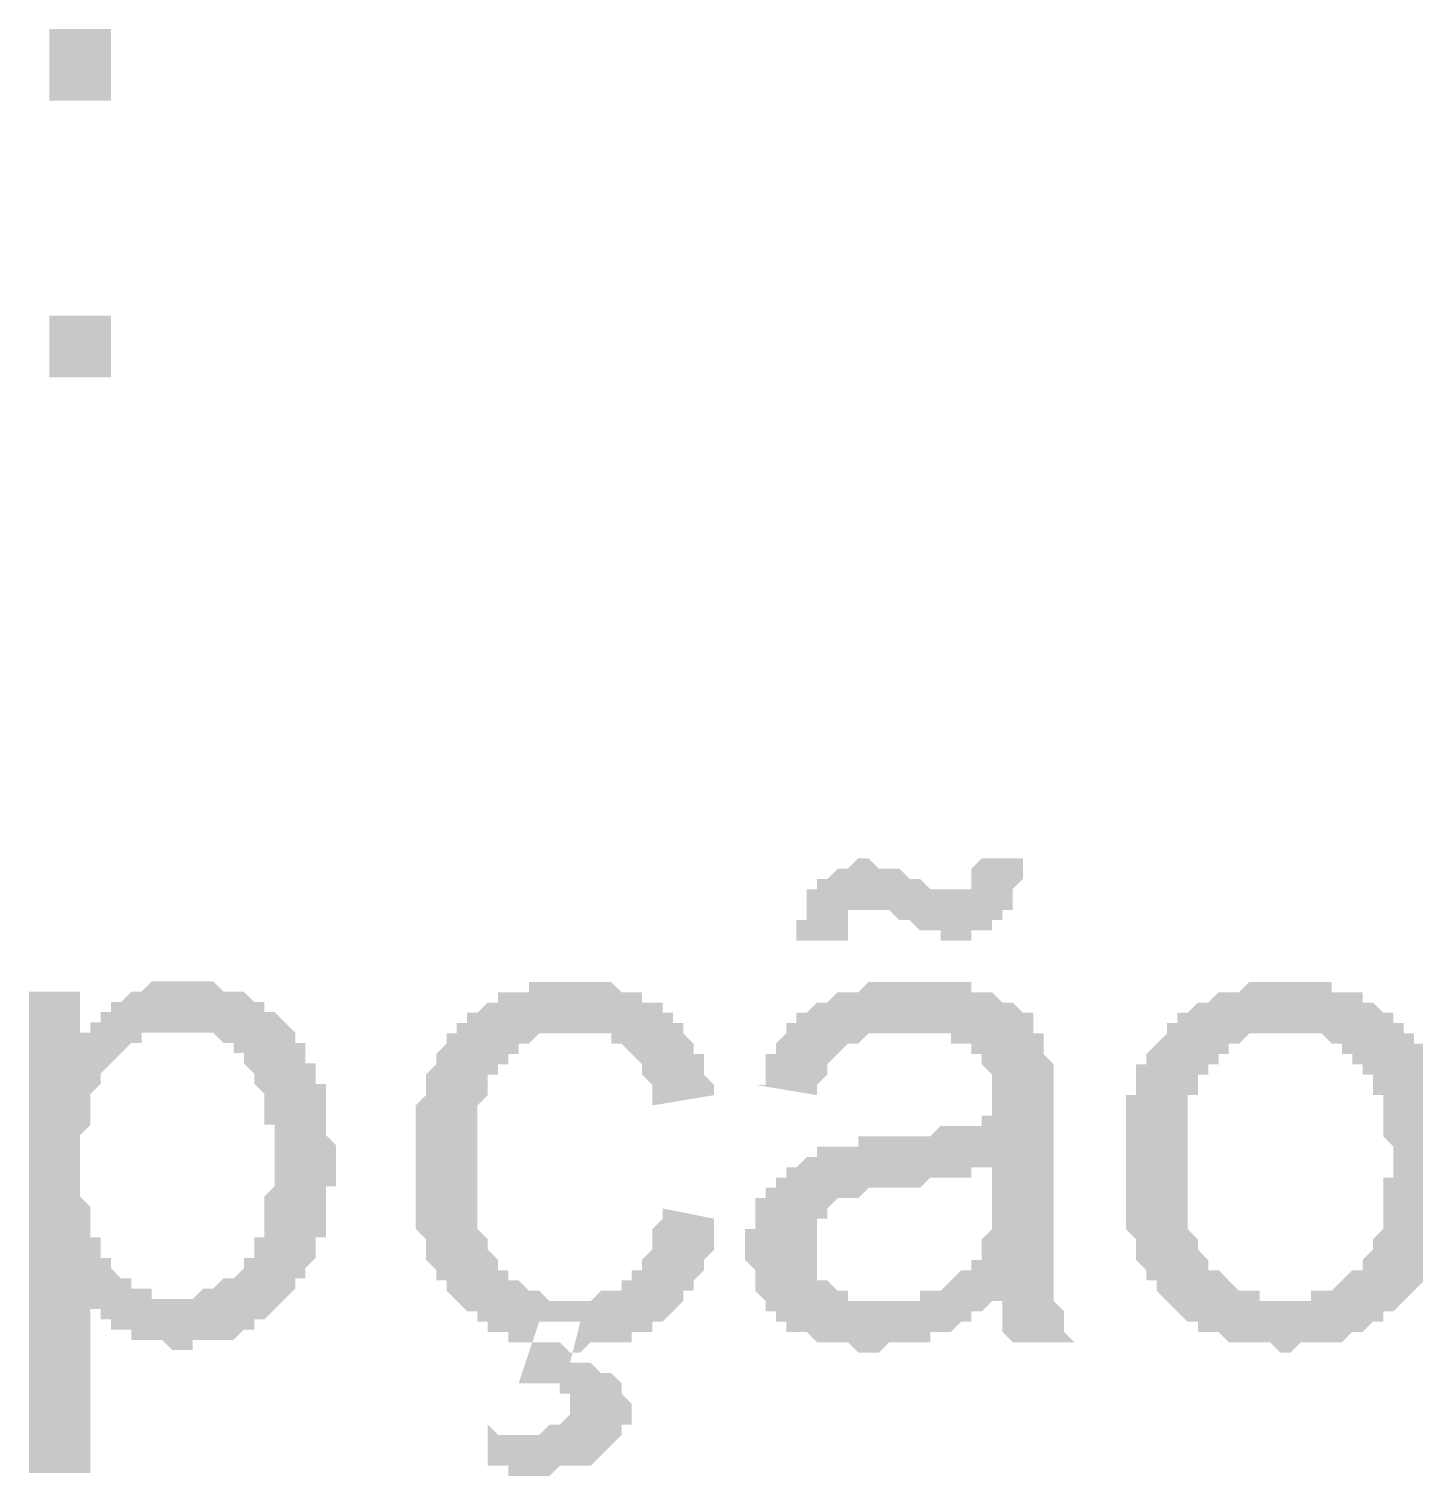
# Model space of a CAD drawing. Header units: millimetres. Extents: x 3949 to 6037, y -1956 to 1273.
# Drawn here: x 4815.11 to 4821.68, y -1658.34 to -1651.48 of the extents above; entities that cross this region are included whole.
import ezdxf

# ---------------------------------------------------------------- set-up
doc = ezdxf.new("R2010")
doc.units = ezdxf.units.MM
doc.layers.add('PADRÃO DE ENTRADA', color=7, linetype='Continuous', lineweight=0)

msp = doc.modelspace()

# ---------------------------------------------------------------- hatches: boundary and pattern name
at = {"layer": 'PADRÃO DE ENTRADA', "transparency": 33554559}
h = msp.add_hatch(color=7, dxfattribs=at)
h.paths.add_polyline_path([(4819.6789, -1657.5086), (4819.6789, -1657.5086), (4819.6301, -1657.5575), (4819.6301, -1657.5575), (4819.5813, -1657.5575), (4819.5813, -1657.6063), (4819.5324, -1657.6063), (4819.5324, -1657.6063), (4819.4836, -1657.6551), (4819.4348, -1657.6551), (4819.4348, -1657.6551), (4819.386, -1657.6551), (4819.386, -1657.6551), (4819.386, -1657.7039), (4819.3372, -1657.7039), (4819.3372, -1657.7039), (4819.2883, -1657.7039), (4819.2395, -1657.7039), (4819.2395, -1657.7039), (4819.1907, -1657.7039), (4819.1419, -1657.7527), (4819.1419, -1657.7527), (4819.0931, -1657.7527), (4819.0442, -1657.7527), (4818.9954, -1657.7039), (4818.9954, -1657.7039), (4818.9466, -1657.7039), (4818.8978, -1657.7039), (4818.8978, -1657.7039), (4818.849, -1657.7039), (4818.849, -1657.7039), (4818.8001, -1657.6551), (4818.7513, -1657.6551), (4818.7513, -1657.6551), (4818.7025, -1657.6551), (4818.7025, -1657.6063), (4818.7025, -1657.6063), (4818.6537, -1657.6063), (4818.6537, -1657.5575), (4818.6049, -1657.5575), (4818.6049, -1657.5086), (4818.6049, -1657.5086), (4818.556, -1657.4598), (4818.556, -1657.4598), (4818.556, -1657.411), (4818.556, -1657.411), (4818.556, -1657.3622), (4818.5072, -1657.3134), (4818.5072, -1657.3134), (4818.5072, -1657.2645), (4818.5072, -1657.2645), (4818.5072, -1657.2157), (4818.5072, -1657.1669), (4818.556, -1657.1669), (4818.556, -1657.1181), (4818.556, -1657.1181), (4818.556, -1657.0693), (4818.556, -1657.0204), (4818.6049, -1657.0204), (4818.6049, -1657.0204), (4818.6049, -1656.9716), (4818.6537, -1656.9716), (4818.6537, -1656.9228), (4818.7025, -1656.9228), (4818.7025, -1656.874), (4818.7025, -1656.874), (4818.7513, -1656.874), (4818.8001, -1656.8252), (4818.8001, -1656.8252), (4818.849, -1656.8252), (4818.849, -1656.7763), (4818.8978, -1656.7763), (4818.9466, -1656.7763), (4818.9466, -1656.7763), (4818.9954, -1656.7763), (4818.9954, -1656.7763), (4819.0442, -1656.7763), (4819.0442, -1656.7275), (4819.0931, -1656.7275), (4819.1419, -1656.7275), (4819.1907, -1656.7275), (4819.2395, -1656.7275), (4819.2395, -1656.7275), (4819.2883, -1656.7275), (4819.3372, -1656.7275), (4819.386, -1656.7275), (4819.386, -1656.7275), (4819.4348, -1656.6787), (4819.4836, -1656.6787), (4819.4836, -1656.6787), (4819.5324, -1656.6787), (4819.5813, -1656.6787), (4819.5813, -1656.6787), (4819.6301, -1656.6787), (4819.6301, -1656.6299), (4819.6789, -1656.6299), (4819.6789, -1656.6299), (4819.6789, -1656.5811), (4819.6789, -1656.5811), (4819.6789, -1656.5811), (4819.6789, -1656.5322), (4819.6789, -1656.4834), (4819.6789, -1656.4346), (4819.6789, -1656.4346), (4819.6301, -1656.3858), (4819.6301, -1656.3858), (4819.6301, -1656.337), (4819.6301, -1656.337), (4819.5813, -1656.337), (4819.5813, -1656.2881), (4819.5813, -1656.2881), (4819.5324, -1656.2881), (4819.4836, -1656.2881), (4819.4836, -1656.2393), (4819.4348, -1656.2393), (4819.4348, -1656.2393), (4819.386, -1656.2393), (4819.3372, -1656.2393), (4819.3372, -1656.2393), (4819.2883, -1656.2393), (4819.2395, -1656.2393), (4819.1907, -1656.2393), (4819.1907, -1656.2393), (4819.1419, -1656.2393), (4819.0931, -1656.2393), (4819.0931, -1656.2393), (4819.0442, -1656.2881), (4819.0442, -1656.2881), (4818.9954, -1656.2881), (4818.9954, -1656.2881), (4818.9466, -1656.337), (4818.9466, -1656.337), (4818.9466, -1656.337), (4818.8978, -1656.3858), (4818.8978, -1656.3858), (4818.8978, -1656.4346), (4818.849, -1656.4834), (4818.849, -1656.4834), (4818.849, -1656.5322), (4818.849, -1656.5322), (4818.556, -1656.4834), (4818.6049, -1656.4834), (4818.6049, -1656.4346), (4818.6049, -1656.3858), (4818.6049, -1656.3858), (4818.6049, -1656.337), (4818.6537, -1656.337), (4818.6537, -1656.2881), (4818.6537, -1656.2881), (4818.7025, -1656.2393), (4818.7025, -1656.2393), (4818.7025, -1656.1905), (4818.7513, -1656.1905), (4818.7513, -1656.1417), (4818.8001, -1656.1417), (4818.8001, -1656.1417), (4818.849, -1656.0928), (4818.849, -1656.0928), (4818.8978, -1656.0928), (4818.9466, -1656.044), (4818.9466, -1656.044), (4818.9954, -1656.044), (4818.9954, -1656.044), (4819.0442, -1656.044), (4819.0442, -1656.044), (4819.0931, -1655.9952), (4819.1419, -1655.9952), (4819.1419, -1655.9952), (4819.1907, -1655.9952), (4819.2395, -1655.9952), (4819.2395, -1655.9952), (4819.2883, -1655.9952), (4819.3372, -1655.9952), (4819.3372, -1655.9952), (4819.386, -1655.9952), (4819.4348, -1655.9952), (4819.4836, -1655.9952), (4819.4836, -1655.9952), (4819.5324, -1655.9952), (4819.5813, -1655.9952), (4819.5813, -1656.044), (4819.6301, -1656.044), (4819.6301, -1656.044), (4819.6789, -1656.044), (4819.6789, -1656.044), (4819.7277, -1656.0928), (4819.7765, -1656.0928), (4819.7765, -1656.0928), (4819.8254, -1656.1417), (4819.8254, -1656.1417), (4819.8742, -1656.1417), (4819.8742, -1656.1905), (4819.8742, -1656.1905), (4819.8742, -1656.2393), (4819.923, -1656.2393), (4819.923, -1656.2881), (4819.923, -1656.2881), (4819.923, -1656.337), (4819.9718, -1656.3858), (4819.9718, -1656.3858), (4819.9718, -1656.3858), (4819.9718, -1656.4346), (4819.9718, -1656.4834), (4819.9718, -1656.4834), (4819.9718, -1656.5322), (4819.9718, -1656.5811), (4819.9718, -1656.6299), (4819.9718, -1656.6299), (4819.9718, -1657.0204), (4819.9718, -1657.0693), (4819.9718, -1657.1181), (4819.9718, -1657.1181), (4819.9718, -1657.1669), (4819.9718, -1657.2157), (4819.9718, -1657.2645), (4819.9718, -1657.3134), (4819.9718, -1657.3134), (4819.9718, -1657.3622), (4819.9718, -1657.3622), (4819.9718, -1657.411), (4819.9718, -1657.411), (4819.9718, -1657.4598), (4819.9718, -1657.4598), (4819.9718, -1657.5086), (4819.9718, -1657.5086), (4819.9718, -1657.5086), (4820.0206, -1657.5575), (4820.0206, -1657.6063), (4820.0206, -1657.6063), (4820.0206, -1657.6551), (4820.0206, -1657.6551), (4820.0695, -1657.7039), (4819.7765, -1657.7039), (4819.7277, -1657.6551), (4819.7277, -1657.6551), (4819.7277, -1657.6063), (4819.7277, -1657.5575), (4819.7277, -1657.5575), (4819.7277, -1657.5086), (4819.6789, -1657.5086)], flags=0)
h.paths.add_polyline_path([(4819.6789, -1656.874), (4819.6789, -1656.874), (4819.6301, -1656.874), (4819.6301, -1656.874), (4819.5813, -1656.874), (4819.5813, -1656.9228), (4819.5324, -1656.9228), (4819.4836, -1656.9228), (4819.4836, -1656.9228), (4819.4348, -1656.9228), (4819.386, -1656.9228), (4819.386, -1656.9228), (4819.3372, -1656.9716), (4819.2883, -1656.9716), (4819.2395, -1656.9716), (4819.2395, -1656.9716), (4819.1907, -1656.9716), (4819.1419, -1656.9716), (4819.0931, -1656.9716), (4819.0931, -1656.9716), (4819.0442, -1657.0204), (4818.9954, -1657.0204), (4818.9954, -1657.0204), (4818.9954, -1657.0204), (4818.9466, -1657.0204), (4818.8978, -1657.0693), (4818.8978, -1657.0693), (4818.8978, -1657.1181), (4818.849, -1657.1181), (4818.849, -1657.1181), (4818.849, -1657.1669), (4818.849, -1657.2157), (4818.849, -1657.2157), (4818.849, -1657.2645), (4818.849, -1657.2645), (4818.849, -1657.3134), (4818.849, -1657.3622), (4818.849, -1657.3622), (4818.849, -1657.411), (4818.8978, -1657.411), (4818.8978, -1657.411), (4818.9466, -1657.4598), (4818.9466, -1657.4598), (4818.9954, -1657.4598), (4818.9954, -1657.5086), (4819.0442, -1657.5086), (4819.0931, -1657.5086), (4819.0931, -1657.5086), (4819.1419, -1657.5086), (4819.1419, -1657.5086), (4819.1907, -1657.5086), (4819.2395, -1657.5086), (4819.2395, -1657.5086), (4819.2883, -1657.5086), (4819.3372, -1657.5086), (4819.3372, -1657.4598), (4819.386, -1657.4598), (4819.386, -1657.4598), (4819.4348, -1657.4598), (4819.4348, -1657.4598), (4819.4836, -1657.411), (4819.4836, -1657.411), (4819.5324, -1657.3622), (4819.5324, -1657.3622), (4819.5813, -1657.3622), (4819.5813, -1657.3134), (4819.6301, -1657.3134), (4819.6301, -1657.2645), (4819.6301, -1657.2645), (4819.6301, -1657.2157), (4819.6301, -1657.2157), (4819.6789, -1657.1669), (4819.6789, -1657.1181), (4819.6789, -1657.1181), (4819.6789, -1657.0693), (4819.6789, -1657.0204), (4819.6789, -1657.0204), (4819.6789, -1656.9716), (4819.6789, -1656.9716)], flags=0)
h.paths.add_polyline_path([(4818.7513, -1655.7999), (4818.7513, -1655.7511), (4818.7513, -1655.7023), (4818.8001, -1655.7023), (4818.8001, -1655.6535), (4818.8001, -1655.6046), (4818.8001, -1655.6046), (4818.8001, -1655.5558), (4818.849, -1655.5558), (4818.849, -1655.507), (4818.8978, -1655.507), (4818.8978, -1655.507), (4818.9466, -1655.4582), (4818.9466, -1655.4582), (4818.9954, -1655.4582), (4818.9954, -1655.4582), (4819.0442, -1655.4094), (4819.0931, -1655.4094), (4819.0931, -1655.4094), (4819.0931, -1655.4094), (4819.1419, -1655.4582), (4819.1419, -1655.4582), (4819.1907, -1655.4582), (4819.2395, -1655.4582), (4819.2395, -1655.4582), (4819.2883, -1655.507), (4819.3372, -1655.507), (4819.3372, -1655.507), (4819.386, -1655.5558), (4819.4348, -1655.5558), (4819.4348, -1655.5558), (4819.4836, -1655.5558), (4819.4836, -1655.5558), (4819.5324, -1655.5558), (4819.5324, -1655.5558), (4819.5813, -1655.5558), (4819.5813, -1655.507), (4819.5813, -1655.507), (4819.5813, -1655.4582), (4819.6301, -1655.4094), (4819.8254, -1655.4094), (4819.8254, -1655.4582), (4819.8254, -1655.507), (4819.7765, -1655.5558), (4819.7765, -1655.5558), (4819.7765, -1655.6046), (4819.7765, -1655.6046), (4819.7765, -1655.6535), (4819.7277, -1655.6535), (4819.7277, -1655.7023), (4819.7277, -1655.7023), (4819.6789, -1655.7023), (4819.6789, -1655.7511), (4819.6301, -1655.7511), (4819.6301, -1655.7511), (4819.5813, -1655.7511), (4819.5813, -1655.7999), (4819.5324, -1655.7999), (4819.4836, -1655.7999), (4819.4836, -1655.7999), (4819.4348, -1655.7999), (4819.4348, -1655.7511), (4819.386, -1655.7511), (4819.386, -1655.7511), (4819.3372, -1655.7511), (4819.2883, -1655.7023), (4819.2883, -1655.7023), (4819.2395, -1655.7023), (4819.1907, -1655.6535), (4819.1907, -1655.6535), (4819.1419, -1655.6535), (4819.1419, -1655.6535), (4819.0931, -1655.6535), (4819.0931, -1655.6535), (4819.0442, -1655.6535), (4819.0442, -1655.6535), (4818.9954, -1655.6535), (4818.9954, -1655.6535), (4818.9954, -1655.7023), (4818.9954, -1655.7023), (4818.9954, -1655.7511), (4818.9954, -1655.7999)], flags=0)
h = msp.add_hatch(color=7, dxfattribs=at)
h.paths.add_polyline_path([(4815.1107, -1658.3242), (4815.1107, -1656.0414), (4815.3535, -1656.0414), (4815.3535, -1656.2357), (4815.4021, -1656.2357), (4815.4021, -1656.1871), (4815.4507, -1656.1871), (4815.4507, -1656.1385), (4815.4993, -1656.1385), (4815.4993, -1656.09), (4815.5478, -1656.09), (4815.5478, -1656.09), (4815.5964, -1656.0414), (4815.5964, -1656.0414), (4815.645, -1656.0414), (4815.645, -1656.0414), (4815.6935, -1655.9928), (4815.6935, -1655.9928), (4815.7421, -1655.9928), (4815.7907, -1655.9928), (4815.7907, -1655.9928), (4815.8393, -1655.9928), (4815.8393, -1655.9928), (4815.8878, -1655.9928), (4815.9364, -1655.9928), (4815.9364, -1655.9928), (4815.985, -1655.9928), (4815.985, -1655.9928), (4816.0335, -1656.0414), (4816.0821, -1656.0414), (4816.0821, -1656.0414), (4816.1307, -1656.0414), (4816.1307, -1656.0414), (4816.1792, -1656.09), (4816.2278, -1656.09), (4816.2278, -1656.09), (4816.2278, -1656.1385), (4816.2764, -1656.1385), (4816.2764, -1656.1385), (4816.325, -1656.1871), (4816.325, -1656.1871), (4816.3735, -1656.2357), (4816.3735, -1656.2357), (4816.3735, -1656.2842), (4816.4221, -1656.2842), (4816.4221, -1656.3328), (4816.4221, -1656.3814), (4816.4707, -1656.3814), (4816.4707, -1656.43), (4816.4707, -1656.43), (4816.4707, -1656.4785), (4816.5192, -1656.4785), (4816.5192, -1656.5271), (4816.5192, -1656.5757), (4816.5192, -1656.5757), (4816.5192, -1656.6242), (4816.5192, -1656.6242), (4816.5192, -1656.6728), (4816.5192, -1656.7214), (4816.5192, -1656.7214), (4816.5678, -1656.77), (4816.5678, -1656.8185), (4816.5678, -1656.8185), (4816.5678, -1656.8671), (4816.5678, -1656.8671), (4816.5678, -1656.9157), (4816.5678, -1656.9642), (4816.5192, -1656.9642), (4816.5192, -1657.0128), (4816.5192, -1657.0614), (4816.5192, -1657.0614), (4816.5192, -1657.1099), (4816.5192, -1657.1099), (4816.5192, -1657.1585), (4816.5192, -1657.2071), (4816.4707, -1657.2071), (4816.4707, -1657.2557), (4816.4707, -1657.2557), (4816.4707, -1657.3042), (4816.4221, -1657.3528), (4816.4221, -1657.3528), (4816.4221, -1657.4014), (4816.3735, -1657.4014), (4816.3735, -1657.4499), (4816.3735, -1657.4499), (4816.325, -1657.4985), (4816.325, -1657.4985), (4816.2764, -1657.5471), (4816.2764, -1657.5471), (4816.2278, -1657.5957), (4816.2278, -1657.5957), (4816.1792, -1657.5957), (4816.1792, -1657.5957), (4816.1792, -1657.6442), (4816.1307, -1657.6442), (4816.1307, -1657.6442), (4816.0821, -1657.6928), (4816.0335, -1657.6928), (4816.0335, -1657.6928), (4815.985, -1657.6928), (4815.9364, -1657.6928), (4815.9364, -1657.6928), (4815.8878, -1657.6928), (4815.8878, -1657.7414), (4815.8393, -1657.7414), (4815.8393, -1657.7414), (4815.7907, -1657.7414), (4815.7421, -1657.6928), (4815.7421, -1657.6928), (4815.6935, -1657.6928), (4815.645, -1657.6928), (4815.645, -1657.6928), (4815.5964, -1657.6928), (4815.5964, -1657.6442), (4815.5964, -1657.6442), (4815.5478, -1657.6442), (4815.4993, -1657.6442), (4815.4993, -1657.5957), (4815.4507, -1657.5957), (4815.4507, -1657.5471), (4815.4021, -1657.5471), (4815.4021, -1657.5471), (4815.4021, -1657.4985), (4815.4021, -1658.3242)], flags=0)
h.paths.add_polyline_path([(4815.3535, -1656.8671), (4815.3535, -1656.9157), (4815.3535, -1656.9642), (4815.3535, -1656.9642), (4815.3535, -1657.0128), (4815.4021, -1657.0614), (4815.4021, -1657.0614), (4815.4021, -1657.1099), (4815.4021, -1657.1585), (4815.4021, -1657.1585), (4815.4021, -1657.2071), (4815.4507, -1657.2071), (4815.4507, -1657.2557), (4815.4507, -1657.2557), (4815.4507, -1657.3042), (4815.4993, -1657.3042), (4815.4993, -1657.3528), (4815.4993, -1657.3528), (4815.5478, -1657.4014), (4815.5478, -1657.4014), (4815.5964, -1657.4014), (4815.5964, -1657.4499), (4815.645, -1657.4499), (4815.6935, -1657.4499), (4815.6935, -1657.4985), (4815.7421, -1657.4985), (4815.7421, -1657.4985), (4815.7907, -1657.4985), (4815.7907, -1657.4985), (4815.8393, -1657.4985), (4815.8878, -1657.4985), (4815.8878, -1657.4985), (4815.9364, -1657.4499), (4815.9364, -1657.4499), (4815.985, -1657.4499), (4815.985, -1657.4499), (4816.0335, -1657.4014), (4816.0821, -1657.4014), (4816.0821, -1657.4014), (4816.1307, -1657.3528), (4816.1307, -1657.3528), (4816.1307, -1657.3042), (4816.1792, -1657.3042), (4816.1792, -1657.2557), (4816.1792, -1657.2557), (4816.1792, -1657.2071), (4816.2278, -1657.2071), (4816.2278, -1657.1585), (4816.2278, -1657.1585), (4816.2278, -1657.1099), (4816.2278, -1657.0614), (4816.2278, -1657.0614), (4816.2278, -1657.0128), (4816.2764, -1656.9642), (4816.2764, -1656.9157), (4816.2764, -1656.9157), (4816.2764, -1656.8671), (4816.2764, -1656.8185), (4816.2764, -1656.8185), (4816.2764, -1656.77), (4816.2764, -1656.7214), (4816.2764, -1656.6728), (4816.2278, -1656.6728), (4816.2278, -1656.6242), (4816.2278, -1656.5757), (4816.2278, -1656.5757), (4816.2278, -1656.5271), (4816.2278, -1656.5271), (4816.1792, -1656.4785), (4816.1792, -1656.4785), (4816.1792, -1656.43), (4816.1792, -1656.43), (4816.1307, -1656.3814), (4816.1307, -1656.3814), (4816.1307, -1656.3328), (4816.0821, -1656.3328), (4816.0821, -1656.2842), (4816.0335, -1656.2842), (4816.0335, -1656.2842), (4815.985, -1656.2357), (4815.9364, -1656.2357), (4815.9364, -1656.2357), (4815.8878, -1656.2357), (4815.8878, -1656.2357), (4815.8393, -1656.2357), (4815.8393, -1656.2357), (4815.7907, -1656.2357), (4815.7421, -1656.2357), (4815.7421, -1656.2357), (4815.6935, -1656.2357), (4815.6935, -1656.2357), (4815.645, -1656.2357), (4815.645, -1656.2842), (4815.5964, -1656.2842), (4815.5964, -1656.2842), (4815.5478, -1656.3328), (4815.5478, -1656.3328), (4815.4993, -1656.3814), (4815.4993, -1656.3814), (4815.4507, -1656.43), (4815.4507, -1656.43), (4815.4507, -1656.4785), (4815.4507, -1656.4785), (4815.4021, -1656.5271), (4815.4021, -1656.5271), (4815.4021, -1656.5757), (4815.4021, -1656.6242), (4815.4021, -1656.6242), (4815.4021, -1656.6728), (4815.3535, -1656.7214), (4815.3535, -1656.7214), (4815.3535, -1656.77), (4815.3535, -1656.8185), (4815.3535, -1656.8671), (4815.3535, -1656.8671)], flags=0)
h = msp.add_hatch(color=7, dxfattribs=at)
h.paths.add_polyline_path([(4818.1166, -1657.0693), (4818.3607, -1657.1181), (4818.3607, -1657.1669), (4818.3607, -1657.1669), (4818.3607, -1657.2157), (4818.3607, -1657.2645), (4818.3607, -1657.2645), (4818.3119, -1657.3134), (4818.3119, -1657.3622), (4818.3119, -1657.3622), (4818.2631, -1657.411), (4818.2631, -1657.411), (4818.2631, -1657.4598), (4818.2143, -1657.4598), (4818.2143, -1657.5086), (4818.2143, -1657.5086), (4818.1655, -1657.5575), (4818.1655, -1657.5575), (4818.1655, -1657.5575), (4818.1166, -1657.6063), (4818.1166, -1657.6063), (4818.0678, -1657.6063), (4818.0678, -1657.6551), (4818.019, -1657.6551), (4817.9702, -1657.6551), (4817.9702, -1657.7039), (4817.9214, -1657.7039), (4817.9214, -1657.7039), (4817.8725, -1657.7039), (4817.8237, -1657.7039), (4817.8237, -1657.7039), (4817.7749, -1657.7039), (4817.7749, -1657.7039), (4817.7261, -1657.7527), (4817.6773, -1657.7527), (4817.6773, -1657.7527), (4817.6284, -1657.7039), (4817.5796, -1657.7039), (4817.5308, -1657.7039), (4817.5308, -1657.7039), (4817.482, -1657.7039), (4817.482, -1657.7039), (4817.4332, -1657.7039), (4817.3843, -1657.7039), (4817.3843, -1657.6551), (4817.3355, -1657.6551), (4817.3355, -1657.6551), (4817.2867, -1657.6551), (4817.2867, -1657.6063), (4817.2379, -1657.6063), (4817.2379, -1657.5575), (4817.1891, -1657.5575), (4817.1891, -1657.5575), (4817.1402, -1657.5086), (4817.1402, -1657.5086), (4817.1402, -1657.5086), (4817.0914, -1657.4598), (4817.0914, -1657.4598), (4817.0914, -1657.411), (4817.0426, -1657.411), (4817.0426, -1657.3622), (4817.0426, -1657.3622), (4816.9938, -1657.3134), (4816.9938, -1657.3134), (4816.9938, -1657.2645), (4816.9938, -1657.2157), (4816.9938, -1657.2157), (4816.945, -1657.1669), (4816.945, -1657.1669), (4816.945, -1657.1181), (4816.945, -1657.0693), (4816.945, -1657.0693), (4816.945, -1657.0204), (4816.945, -1656.9716), (4816.945, -1656.9228), (4816.945, -1656.9228), (4816.945, -1656.874), (4816.945, -1656.8252), (4816.945, -1656.7763), (4816.945, -1656.7763), (4816.945, -1656.7275), (4816.945, -1656.6787), (4816.945, -1656.6787), (4816.945, -1656.6299), (4816.945, -1656.5811), (4816.945, -1656.5811), (4816.9938, -1656.5322), (4816.9938, -1656.5322), (4816.9938, -1656.4834), (4816.9938, -1656.4346), (4816.9938, -1656.4346), (4817.0426, -1656.3858), (4817.0426, -1656.3858), (4817.0426, -1656.3858), (4817.0426, -1656.337), (4817.0914, -1656.2881), (4817.0914, -1656.2881), (4817.0914, -1656.2393), (4817.1402, -1656.2393), (4817.1402, -1656.1905), (4817.1891, -1656.1905), (4817.1891, -1656.1905), (4817.1891, -1656.1417), (4817.2379, -1656.1417), (4817.2867, -1656.0928), (4817.2867, -1656.0928), (4817.2867, -1656.0928), (4817.3355, -1656.0928), (4817.3355, -1656.044), (4817.3843, -1656.044), (4817.4332, -1656.044), (4817.4332, -1656.044), (4817.482, -1656.044), (4817.482, -1655.9952), (4817.5308, -1655.9952), (4817.5796, -1655.9952), (4817.5796, -1655.9952), (4817.6284, -1655.9952), (4817.6773, -1655.9952), (4817.6773, -1655.9952), (4817.7261, -1655.9952), (4817.7749, -1655.9952), (4817.7749, -1655.9952), (4817.8237, -1655.9952), (4817.8725, -1655.9952), (4817.8725, -1655.9952), (4817.9214, -1656.044), (4817.9702, -1656.044), (4817.9702, -1656.044), (4818.019, -1656.044), (4818.019, -1656.0928), (4818.0678, -1656.0928), (4818.0678, -1656.0928), (4818.1166, -1656.0928), (4818.1166, -1656.1417), (4818.1655, -1656.1417), (4818.1655, -1656.1905), (4818.2143, -1656.1905), (4818.2143, -1656.2393), (4818.2143, -1656.2393), (4818.2631, -1656.2881), (4818.2631, -1656.2881), (4818.2631, -1656.337), (4818.3119, -1656.337), (4818.3119, -1656.3858), (4818.3119, -1656.3858), (4818.3119, -1656.4346), (4818.3607, -1656.4834), (4818.3607, -1656.4834), (4818.3607, -1656.5322), (4818.0678, -1656.5811), (4818.0678, -1656.5322), (4818.0678, -1656.4834), (4818.0678, -1656.4834), (4818.019, -1656.4346), (4818.019, -1656.3858), (4818.019, -1656.3858), (4817.9702, -1656.337), (4817.9702, -1656.337), (4817.9702, -1656.337), (4817.9214, -1656.2881), (4817.9214, -1656.2881), (4817.8725, -1656.2881), (4817.8725, -1656.2393), (4817.8237, -1656.2393), (4817.8237, -1656.2393), (4817.7749, -1656.2393), (4817.7261, -1656.2393), (4817.7261, -1656.2393), (4817.6773, -1656.2393), (4817.6773, -1656.2393), (4817.6284, -1656.2393), (4817.5796, -1656.2393), (4817.5796, -1656.2393), (4817.5308, -1656.2393), (4817.5308, -1656.2393), (4817.482, -1656.2881), (4817.482, -1656.2881), (4817.4332, -1656.2881), (4817.4332, -1656.337), (4817.3843, -1656.337), (4817.3843, -1656.3858), (4817.3355, -1656.3858), (4817.3355, -1656.3858), (4817.3355, -1656.4346), (4817.2867, -1656.4346), (4817.2867, -1656.4834), (4817.2867, -1656.4834), (4817.2867, -1656.5322), (4817.2867, -1656.5322), (4817.2379, -1656.5811), (4817.2379, -1656.5811), (4817.2379, -1656.6299), (4817.2379, -1656.6787), (4817.2379, -1656.6787), (4817.2379, -1656.7275), (4817.2379, -1656.7763), (4817.2379, -1656.8252), (4817.2379, -1656.874), (4817.2379, -1656.874), (4817.2379, -1656.9228), (4817.2379, -1656.9228), (4817.2379, -1656.9716), (4817.2379, -1657.0204), (4817.2379, -1657.0693), (4817.2379, -1657.0693), (4817.2379, -1657.1181), (4817.2379, -1657.1669), (4817.2379, -1657.1669), (4817.2867, -1657.2157), (4817.2867, -1657.2157), (4817.2867, -1657.2645), (4817.2867, -1657.2645), (4817.3355, -1657.3134), (4817.3355, -1657.3134), (4817.3355, -1657.3622), (4817.3355, -1657.3622), (4817.3843, -1657.3622), (4817.3843, -1657.411), (4817.4332, -1657.411), (4817.4332, -1657.411), (4817.482, -1657.4598), (4817.482, -1657.4598), (4817.5308, -1657.4598), (4817.5308, -1657.4598), (4817.5796, -1657.5086), (4817.6284, -1657.5086), (4817.6284, -1657.5086), (4817.6773, -1657.5086), (4817.6773, -1657.5086), (4817.7261, -1657.5086), (4817.7749, -1657.5086), (4817.7749, -1657.5086), (4817.8237, -1657.4598), (4817.8237, -1657.4598), (4817.8725, -1657.4598), (4817.9214, -1657.4598), (4817.9214, -1657.411), (4817.9702, -1657.411), (4817.9702, -1657.411), (4817.9702, -1657.3622), (4818.019, -1657.3622), (4818.019, -1657.3134), (4818.019, -1657.3134), (4818.0678, -1657.2645), (4818.0678, -1657.2645), (4818.0678, -1657.2157), (4818.0678, -1657.2157), (4818.0678, -1657.1669), (4818.1166, -1657.1181), (4818.1166, -1657.0693), (4818.1166, -1657.0693)], flags=0)
h.paths.add_polyline_path([(4817.4332, -1657.8992), (4817.5308, -1657.6063), (4817.7261, -1657.6063), (4817.6773, -1657.8016), (4817.7261, -1657.8016), (4817.7749, -1657.8016), (4817.7749, -1657.8016), (4817.8237, -1657.8504), (4817.8237, -1657.8504), (4817.8725, -1657.8504), (4817.8725, -1657.8504), (4817.9214, -1657.8992), (4817.9214, -1657.948), (4817.9214, -1657.948), (4817.9702, -1657.9968), (4817.9702, -1657.9968), (4817.9702, -1658.0457), (4817.9702, -1658.0457), (4817.9702, -1658.0945), (4817.9214, -1658.0945), (4817.9214, -1658.1433), (4817.9214, -1658.1433), (4817.8725, -1658.1921), (4817.8725, -1658.1921), (4817.8237, -1658.2409), (4817.8237, -1658.2409), (4817.8237, -1658.2409), (4817.7749, -1658.2898), (4817.7749, -1658.2898), (4817.7261, -1658.2898), (4817.6773, -1658.2898), (4817.6773, -1658.2898), (4817.6284, -1658.2898), (4817.5796, -1658.3386), (4817.5796, -1658.3386), (4817.5308, -1658.3386), (4817.482, -1658.3386), (4817.482, -1658.3386), (4817.4332, -1658.3386), (4817.3843, -1658.3386), (4817.3843, -1658.2898), (4817.3355, -1658.2898), (4817.2867, -1658.2898), (4817.2867, -1658.2898), (4817.2867, -1658.2898), (4817.2867, -1658.0945), (4817.3355, -1658.1433), (4817.3843, -1658.1433), (4817.3843, -1658.1433), (4817.4332, -1658.1433), (4817.4332, -1658.1433), (4817.482, -1658.1433), (4817.5308, -1658.1433), (4817.5796, -1658.0945), (4817.5796, -1658.0945), (4817.6284, -1658.0945), (4817.6284, -1658.0945), (4817.6284, -1658.0945), (4817.6773, -1658.0457), (4817.6773, -1658.0457), (4817.6773, -1657.9968), (4817.6773, -1657.9968), (4817.6773, -1657.9968), (4817.6773, -1657.948), (4817.6773, -1657.948), (4817.6284, -1657.948), (4817.6284, -1657.8992), (4817.5796, -1657.8992), (4817.5796, -1657.8992), (4817.5308, -1657.8992), (4817.482, -1657.8992), (4817.4332, -1657.8992), (4817.4332, -1657.8992)], flags=0)
h = msp.add_hatch(color=7, dxfattribs=at)
h.paths.add_polyline_path([(4820.3136, -1656.874), (4820.3136, -1656.8252), (4820.3136, -1656.7763), (4820.3136, -1656.7763), (4820.3136, -1656.7275), (4820.3136, -1656.6787), (4820.3136, -1656.6299), (4820.3136, -1656.6299), (4820.3136, -1656.5811), (4820.3136, -1656.5322), (4820.3624, -1656.5322), (4820.3624, -1656.4834), (4820.3624, -1656.4834), (4820.3624, -1656.4346), (4820.3624, -1656.3858), (4820.4112, -1656.3858), (4820.4112, -1656.337), (4820.4112, -1656.337), (4820.46, -1656.2881), (4820.46, -1656.2881), (4820.46, -1656.2881), (4820.5088, -1656.2393), (4820.5088, -1656.2393), (4820.5088, -1656.1905), (4820.5577, -1656.1905), (4820.5577, -1656.1905), (4820.5577, -1656.1417), (4820.6065, -1656.1417), (4820.6065, -1656.1417), (4820.6553, -1656.0928), (4820.6553, -1656.0928), (4820.7041, -1656.0928), (4820.753, -1656.044), (4820.753, -1656.044), (4820.8018, -1656.044), (4820.8018, -1656.044), (4820.8506, -1656.044), (4820.8994, -1655.9952), (4820.8994, -1655.9952), (4820.9482, -1655.9952), (4820.9971, -1655.9952), (4820.9971, -1655.9952), (4821.0459, -1655.9952), (4821.0947, -1655.9952), (4821.0947, -1655.9952), (4821.0947, -1655.9952), (4821.1435, -1655.9952), (4821.1923, -1655.9952), (4821.1923, -1655.9952), (4821.2412, -1655.9952), (4821.29, -1655.9952), (4821.29, -1656.044), (4821.3388, -1656.044), (4821.3388, -1656.044), (4821.3876, -1656.044), (4821.4364, -1656.044), (4821.4364, -1656.0928), (4821.4853, -1656.0928), (4821.4853, -1656.0928), (4821.5341, -1656.1417), (4821.5341, -1656.1417), (4821.5829, -1656.1417), (4821.5829, -1656.1905), (4821.6317, -1656.1905), (4821.6317, -1656.2393), (4821.6317, -1656.2393), (4821.6805, -1656.2393), (4821.6805, -1656.2881), (4821.7294, -1656.2881), (4821.7294, -1656.337), (4821.7294, -1656.337), (4821.7294, -1656.3858), (4821.7782, -1656.3858), (4821.7782, -1656.4346), (4821.7782, -1656.4834), (4821.7782, -1656.4834), (4821.827, -1656.5322), (4821.827, -1656.5322), (4821.827, -1656.5811), (4821.827, -1656.6299), (4821.827, -1656.6299), (4821.827, -1656.6787), (4821.827, -1656.7275), (4821.827, -1656.7275), (4821.827, -1656.7763), (4821.827, -1656.8252), (4821.827, -1656.8252), (4821.827, -1656.874), (4821.827, -1656.9228), (4821.827, -1656.9716), (4821.827, -1656.9716), (4821.827, -1657.0204), (4821.827, -1657.0693), (4821.827, -1657.0693), (4821.827, -1657.1181), (4821.827, -1657.1669), (4821.827, -1657.1669), (4821.827, -1657.2157), (4821.7782, -1657.2157), (4821.7782, -1657.2645), (4821.7782, -1657.3134), (4821.7782, -1657.3134), (4821.7782, -1657.3134), (4821.7782, -1657.3622), (4821.7294, -1657.3622), (4821.7294, -1657.411), (4821.7294, -1657.411), (4821.6805, -1657.4598), (4821.6805, -1657.4598), (4821.6317, -1657.5086), (4821.6317, -1657.5086), (4821.5829, -1657.5575), (4821.5829, -1657.5575), (4821.5341, -1657.5575), (4821.5341, -1657.6063), (4821.4853, -1657.6063), (4821.4853, -1657.6063), (4821.4364, -1657.6551), (4821.4364, -1657.6551), (4821.3876, -1657.6551), (4821.3388, -1657.7039), (4821.3388, -1657.7039), (4821.29, -1657.7039), (4821.29, -1657.7039), (4821.2412, -1657.7039), (4821.1923, -1657.7039), (4821.1923, -1657.7039), (4821.1435, -1657.7039), (4821.0947, -1657.7527), (4821.0947, -1657.7527), (4821.0947, -1657.7527), (4821.0459, -1657.7527), (4820.9971, -1657.7039), (4820.9482, -1657.7039), (4820.9482, -1657.7039), (4820.8994, -1657.7039), (4820.8994, -1657.7039), (4820.8506, -1657.7039), (4820.8018, -1657.7039), (4820.8018, -1657.7039), (4820.753, -1657.6551), (4820.753, -1657.6551), (4820.7041, -1657.6551), (4820.6553, -1657.6551), (4820.6553, -1657.6063), (4820.6065, -1657.6063), (4820.6065, -1657.6063), (4820.5577, -1657.5575), (4820.5577, -1657.5575), (4820.5088, -1657.5086), (4820.5088, -1657.5086), (4820.5088, -1657.5086), (4820.46, -1657.4598), (4820.46, -1657.4598), (4820.46, -1657.411), (4820.4112, -1657.411), (4820.4112, -1657.3622), (4820.4112, -1657.3622), (4820.3624, -1657.3134), (4820.3624, -1657.3134), (4820.3624, -1657.2645), (4820.3624, -1657.2157), (4820.3624, -1657.2157), (4820.3136, -1657.1669), (4820.3136, -1657.1669), (4820.3136, -1657.1181), (4820.3136, -1657.0693), (4820.3136, -1657.0693), (4820.3136, -1657.0204), (4820.3136, -1656.9716), (4820.3136, -1656.9228), (4820.3136, -1656.9228), (4820.3136, -1656.874), (4820.3136, -1656.874)], flags=0)
h.paths.add_polyline_path([(4820.6065, -1656.874), (4820.6065, -1656.9228), (4820.6065, -1656.9228), (4820.6065, -1656.9716), (4820.6065, -1657.0204), (4820.6065, -1657.0693), (4820.6065, -1657.0693), (4820.6065, -1657.1181), (4820.6065, -1657.1181), (4820.6065, -1657.1669), (4820.6553, -1657.2157), (4820.6553, -1657.2157), (4820.6553, -1657.2645), (4820.6553, -1657.2645), (4820.7041, -1657.3134), (4820.7041, -1657.3134), (4820.7041, -1657.3134), (4820.7041, -1657.3622), (4820.753, -1657.3622), (4820.753, -1657.3622), (4820.8018, -1657.411), (4820.8018, -1657.411), (4820.8506, -1657.4598), (4820.8506, -1657.4598), (4820.8994, -1657.4598), (4820.9482, -1657.4598), (4820.9482, -1657.5086), (4820.9971, -1657.5086), (4820.9971, -1657.5086), (4821.0459, -1657.5086), (4821.0947, -1657.5086), (4821.0947, -1657.5086), (4821.1435, -1657.5086), (4821.1923, -1657.5086), (4821.1923, -1657.4598), (4821.2412, -1657.4598), (4821.2412, -1657.4598), (4821.29, -1657.4598), (4821.29, -1657.4598), (4821.3388, -1657.411), (4821.3388, -1657.411), (4821.3876, -1657.3622), (4821.3876, -1657.3622), (4821.4364, -1657.3622), (4821.4364, -1657.3134), (4821.4364, -1657.3134), (4821.4853, -1657.2645), (4821.4853, -1657.2645), (4821.4853, -1657.2157), (4821.4853, -1657.2157), (4821.5341, -1657.1669), (4821.5341, -1657.1669), (4821.5341, -1657.1181), (4821.5341, -1657.0693), (4821.5341, -1657.0693), (4821.5341, -1657.0204), (4821.5341, -1656.9716), (4821.5341, -1656.9228), (4821.5829, -1656.9228), (4821.5829, -1656.874), (4821.5829, -1656.874), (4821.5829, -1656.8252), (4821.5829, -1656.7763), (4821.5341, -1656.7275), (4821.5341, -1656.7275), (4821.5341, -1656.6787), (4821.5341, -1656.6299), (4821.5341, -1656.6299), (4821.5341, -1656.5811), (4821.5341, -1656.5322), (4821.4853, -1656.5322), (4821.4853, -1656.4834), (4821.4853, -1656.4834), (4821.4853, -1656.4346), (4821.4364, -1656.4346), (4821.4364, -1656.3858), (4821.4364, -1656.3858), (4821.3876, -1656.3858), (4821.3876, -1656.337), (4821.3388, -1656.337), (4821.3388, -1656.2881), (4821.29, -1656.2881), (4821.29, -1656.2881), (4821.2412, -1656.2393), (4821.2412, -1656.2393), (4821.1923, -1656.2393), (4821.1435, -1656.2393), (4821.1435, -1656.2393), (4821.0947, -1656.2393), (4821.0947, -1656.2393), (4821.0459, -1656.2393), (4820.9971, -1656.2393), (4820.9971, -1656.2393), (4820.9482, -1656.2393), (4820.8994, -1656.2393), (4820.8994, -1656.2393), (4820.8506, -1656.2881), (4820.8506, -1656.2881), (4820.8018, -1656.2881), (4820.8018, -1656.337), (4820.753, -1656.337), (4820.753, -1656.3858), (4820.7041, -1656.3858), (4820.7041, -1656.3858), (4820.7041, -1656.4346), (4820.6553, -1656.4346), (4820.6553, -1656.4834), (4820.6553, -1656.4834), (4820.6553, -1656.5322), (4820.6065, -1656.5322), (4820.6065, -1656.5811), (4820.6065, -1656.6299), (4820.6065, -1656.6299), (4820.6065, -1656.6787), (4820.6065, -1656.7275), (4820.6065, -1656.7275), (4820.6065, -1656.7763), (4820.6065, -1656.8252), (4820.6065, -1656.874), (4820.6065, -1656.874)], flags=0)

# ---------------------------------------------------------------- linework, layer by layer
at = {"layer": 'PADRÃO DE ENTRADA', "color": 7, "lineweight": 0, "transparency": 33554559}
for points in [[(4815.2078, -1651.8158), (4815.2078, -1651.4758), (4815.4993, -1651.8158), (4815.4993, -1651.4758)], [(4815.2078, -1653.1272), (4815.2078, -1652.8357), (4815.4993, -1653.1272), (4815.4993, -1652.8357)]]:
    msp.add_solid(points, dxfattribs=at)

doc.saveas('drawing.dxf')
